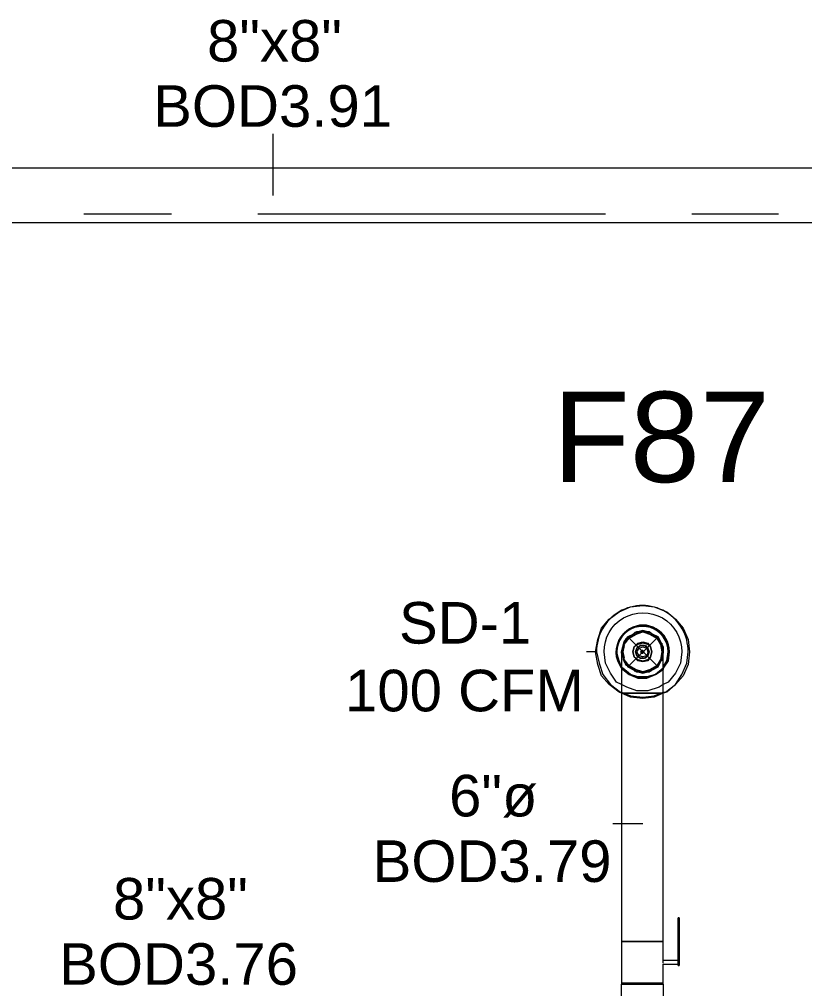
# Model space of a CAD drawing. Header units: metres. Extents: x -2 to 237, y -8 to 52.
# Drawn here: x 53.968 to 56.838, y 40.012 to 43.553 of the extents above; entities that cross this region are included whole.
import ezdxf

# ---------------------------------------------------------------- set-up
doc = ezdxf.new("R2010")
doc.units = ezdxf.units.M
doc.layers.add('HVAC - Ductos', color=5, linetype='Continuous', lineweight=0)
doc.layers.add('PDF3_Text', color=7, linetype='Continuous', lineweight=0)
doc.layers.add('PDF3_Geometry', color=7, linetype='Continuous', lineweight=0, true_color=0xaaaaaa)
doc.styles.add('PDF ArialUnicodeMS-Bold-Identity-H', font='arial.ttf')
doc.styles.add('PDF Helvetica', font='')
doc.styles.get('PDF Helvetica').set_extended_font_data('Helvetica')

msp = doc.modelspace()

# ---------------------------------------------------------------- linework, layer by layer
at = {"layer": 'HVAC - Ductos', "lineweight": 0}
for points in [[(54.8953, 42.9105), (54.8953, 43.135)], [(56.1695, 41.2421), (56.1695, 41.2375), (56.1695, 41.2192), (56.1695, 41.1871), (56.1695, 41.1505), (56.1695, 41.1092), (56.1695, 41.0908), (56.1603, 41.0954), (56.1237, 41.123), (56.0962, 41.1551), (56.0825, 41.1962), (56.0733, 41.2421), (56.0825, 41.288), (56.0962, 41.3292), (56.1237, 41.3613), (56.1603, 41.3888), (56.2016, 41.4071), (56.2475, 41.4117), (56.2887, 41.4071), (56.3345, 41.3888), (56.3666, 41.3613), (56.3941, 41.3292), (56.4124, 41.288), (56.417, 41.2421), (56.4124, 41.1962), (56.3941, 41.1551), (56.3666, 41.123), (56.3345, 41.0954), (56.3207, 41.0908), (56.3116, 41.0908), (56.3025, 41.0908), (56.2841, 41.0908), (56.2657, 41.0908), (56.2475, 41.0908), (56.2291, 41.0908), (56.2107, 41.0908), (56.1925, 41.0908), (56.1787, 41.0908), (56.1741, 41.0908), (56.1695, 41.0908), (56.1695, 40.1834), (56.1741, 40.1834), (56.1787, 40.1834), (56.1925, 40.1834), (56.2107, 40.1834), (56.2291, 40.1834), (56.2475, 40.1834), (56.2657, 40.1834), (56.2841, 40.1834), (56.3025, 40.1834), (56.3116, 40.1834), (56.3207, 40.1834), (56.3207, 41.0908), (56.3207, 41.1321), (56.3207, 41.1734), (56.3207, 41.2054), (56.3207, 41.2284), (56.3207, 41.2421), (56.3207, 41.2375), (56.3207, 41.2421), (56.3207, 41.2605), (56.3116, 41.2788), (56.3025, 41.2971), (56.2841, 41.3063), (56.2657, 41.3154), (56.2475, 41.32), (56.2291, 41.3154), (56.2475, 41.32), (56.2657, 41.3154), (56.2841, 41.3063), (56.3025, 41.2971), (56.3116, 41.2788), (56.3207, 41.2605), (56.3207, 41.2421)], [(56.1787, 41.265), (56.1741, 41.2421), (56.1787, 41.2696), (56.197, 41.2925), (56.2199, 41.3063), (56.2475, 41.3154), (56.2749, 41.3063), (56.2979, 41.2925), (56.3116, 41.2696), (56.3162, 41.2421), (56.3116, 41.2146), (56.2979, 41.1917), (56.2749, 41.178), (56.2475, 41.1688), (56.2199, 41.178), (56.197, 41.1917), (56.1787, 41.2146), (56.1741, 41.2421), (56.1787, 41.2192)], [(56.2795, 41.1734), (56.2749, 41.1734), (56.2703, 41.1734), (56.2475, 41.1688), (56.2291, 41.1688), (56.2107, 41.178), (56.1925, 41.1917), (56.1833, 41.2054), (56.1741, 41.2238), (56.1741, 41.2421), (56.1741, 41.2605), (56.1833, 41.2788), (56.1925, 41.2925), (56.2107, 41.3063), (56.2291, 41.3154)], [(56.1787, 41.2742), (56.1925, 41.2925), (56.2153, 41.3063)], [(56.2153, 41.1734), (56.2199, 41.1734), (56.2475, 41.1688), (56.2657, 41.1688), (56.2841, 41.178), (56.2979, 41.1917), (56.3116, 41.2054), (56.3162, 41.2238), (56.3207, 41.2421), (56.3162, 41.2605), (56.3116, 41.2788), (56.2979, 41.2925), (56.2841, 41.3063), (56.2657, 41.3154), (56.2475, 41.3154), (56.2291, 41.3154), (56.2245, 41.3154)], [(56.2153, 41.3109), (56.2199, 41.3154)], [(56.2199, 41.3109), (56.2475, 41.3154), (56.2703, 41.3109)], [(56.2703, 41.3154), (56.2749, 41.3109)], [(56.2795, 41.3063), (56.2979, 41.2925), (56.3116, 41.2742)], [(56.1741, 41.2696), (56.1787, 41.2742)], [(56.3162, 41.2742), (56.3162, 41.2696)], [(56.3162, 41.265), (56.3207, 41.2421), (56.3162, 41.2192)], [(56.0733, 41.2421), (56.0411, 41.2421)], [(56.1695, 41.2375), (56.1741, 41.2238), (56.1787, 41.2054), (56.1925, 41.1871), (56.2107, 41.178), (56.2291, 41.1688), (56.2475, 41.1642), (56.2657, 41.1688), (56.2841, 41.178), (56.3025, 41.1871), (56.3116, 41.2054), (56.3207, 41.2238), (56.3207, 41.2375)], [(56.2153, 41.178), (56.1925, 41.1917), (56.1787, 41.21), (56.1741, 41.2146)], [(56.3116, 41.21), (56.2979, 41.1917), (56.2795, 41.178)], [(56.3162, 41.2146), (56.3162, 41.21)], [(56.3207, 41.123), (56.307, 41.1138), (56.2657, 41.1), (56.2245, 41.1), (56.1879, 41.1138), (56.1695, 41.123)], [(56.1695, 41.0954), (56.2016, 41.0817), (56.2475, 41.0771), (56.2887, 41.0817), (56.3207, 41.0954)], [(56.3207, 41.0908), (56.2887, 41.0771), (56.2475, 41.0725), (56.2016, 41.0771), (56.1695, 41.0908)], [(56.1695, 41.0908), (56.1741, 41.0908), (56.1787, 41.0908), (56.1925, 41.0908), (56.2107, 41.0908), (56.2291, 41.0908), (56.2475, 41.0908), (56.2657, 41.0908), (56.2841, 41.0908), (56.3025, 41.0908), (56.3116, 41.0908), (56.3207, 41.0908)], [(56.2475, 40.6142), (56.1374, 40.6142)], [(56.3757, 40.1146), (56.3207, 40.1146), (56.3207, 40.1834), (56.3116, 40.1834), (56.3025, 40.1834), (56.2841, 40.1834), (56.2657, 40.1834), (56.2475, 40.1834), (56.2291, 40.1834), (56.2107, 40.1834), (56.1925, 40.1834), (56.1787, 40.1834), (56.1741, 40.1834), (56.1695, 40.1834), (56.1695, 40.0321), (56.1741, 40.0321), (56.1695, 40.0321), (56.1741, 40.0321), (56.1787, 40.0321), (56.1925, 40.0321), (56.2107, 40.0321), (56.2291, 40.0321), (56.2475, 40.0321), (56.2657, 40.0321), (56.2841, 40.0321), (56.3025, 40.0321), (56.3116, 40.0321), (56.3207, 40.0321), (56.3207, 40.1008), (56.3757, 40.1008), (56.3757, 40.1054), (56.3757, 40.1008), (56.3757, 40.0962), (56.3757, 40.1008), (56.3757, 40.1054), (56.3757, 40.2613), (56.3757, 40.2658), (56.3757, 40.2704), (56.3757, 40.2658), (56.3757, 40.2613)], [(56.3803, 40.2704), (56.3757, 40.2704)], [(56.3803, 40.2613), (56.3803, 40.2658), (56.3803, 40.2704), (56.3803, 40.2658), (56.3803, 40.2613), (56.3803, 40.1054), (56.3803, 40.1008), (56.3803, 40.0962), (56.3803, 40.1008), (56.3803, 40.1054)], [(56.3207, 40.1054), (56.3207, 40.11), (56.3207, 40.1146)], [(56.3757, 40.0962), (56.3803, 40.0962)], [(56.1695, 39.9221), (56.1695, 40.0275), (56.1741, 40.0275), (56.1787, 40.0275), (56.1925, 40.0275), (56.2107, 40.0275), (56.2291, 40.0275), (56.2475, 40.0275), (56.2657, 40.0275), (56.2841, 40.0275), (56.3025, 40.0275), (56.3116, 40.0275), (56.3207, 40.0275), (56.3207, 40.0321), (56.3116, 40.0321), (56.3025, 40.0321), (56.2841, 40.0321), (56.2657, 40.0321), (56.2475, 40.0321), (56.2291, 40.0321), (56.2107, 40.0321), (56.1925, 40.0321), (56.1787, 40.0321), (56.1741, 40.0321), (56.1695, 40.0321), (56.1695, 40.0275), (56.1741, 40.0275), (56.1695, 40.0275), (56.1741, 40.0275), (56.1787, 40.0275), (56.1925, 40.0275), (56.2107, 40.0275), (56.2291, 40.0275), (56.2475, 40.0275), (56.2657, 40.0275), (56.2841, 40.0275), (56.3025, 40.0275), (56.3116, 40.0275), (56.3207, 40.0275), (56.3207, 39.9221)]]:
    msp.add_lwpolyline(points, dxfattribs=at)
for points in [[(52.2782, 43.0113), (57.7645, 43.0113), (57.7645, 42.8096), (57.4116, 42.8096), (52.2782, 42.8096)], [(56.2245, 41.3154), (56.2107, 41.3063), (56.1925, 41.2971), (56.1787, 41.2788), (56.1741, 41.2605), (56.1695, 41.2421), (56.1695, 41.2375), (56.1695, 41.2421), (56.1741, 41.2605), (56.1787, 41.2788), (56.1925, 41.2971), (56.2107, 41.3063)], [(56.2153, 41.2605), (56.2107, 41.2421), (56.2153, 41.2605), (56.2291, 41.2742), (56.2475, 41.2788), (56.2657, 41.2742), (56.2749, 41.2605), (56.2795, 41.2421), (56.2749, 41.2605), (56.2657, 41.2696), (56.2475, 41.2742), (56.2291, 41.2696)], [(56.2245, 41.2559), (56.2199, 41.2421), (56.2245, 41.2559), (56.2383, 41.265), (56.2566, 41.265), (56.2657, 41.2559), (56.2703, 41.2421), (56.2657, 41.2559), (56.252, 41.265), (56.2383, 41.265)], [(56.2337, 41.2559), (56.2475, 41.2605), (56.2612, 41.2559), (56.2657, 41.2421), (56.2612, 41.2284), (56.2475, 41.2238), (56.2337, 41.2284), (56.2245, 41.2421)], [(56.2749, 41.2238), (56.2795, 41.2421), (56.2749, 41.2238), (56.2657, 41.21), (56.2475, 41.2054), (56.2291, 41.21), (56.2153, 41.2238), (56.2107, 41.2421), (56.2153, 41.2238), (56.2291, 41.2146), (56.2475, 41.21), (56.2657, 41.2146)], [(56.2657, 41.2284), (56.2703, 41.2421), (56.2657, 41.2284), (56.2566, 41.2192), (56.2383, 41.2192), (56.2245, 41.2284), (56.2199, 41.2421), (56.2245, 41.2284), (56.2383, 41.2192), (56.252, 41.2192)], [(56.2429, 41.2375), (56.2475, 41.2375), (56.252, 41.2421), (56.2475, 41.2375), (56.2429, 41.2375), (56.2383, 41.2421), (56.2429, 41.2467), (56.2475, 41.2467), (56.252, 41.2421), (56.2475, 41.2467), (56.2429, 41.2467), (56.2429, 41.2421)], [(56.3207, 41.1825), (56.3391, 41.21), (56.3437, 41.2421), (56.3391, 41.21)], [(56.1741, 41.1825), (56.2016, 41.1596), (56.2291, 41.1505), (56.2612, 41.1505), (56.2933, 41.1596), (56.2612, 41.1505), (56.2291, 41.1505), (56.2016, 41.1596), (56.1741, 41.1825), (56.1695, 41.1871)], [(56.2612, 41.1459), (56.2291, 41.1459), (56.197, 41.1596), (56.1741, 41.178), (56.1695, 41.1825), (56.1741, 41.178), (56.197, 41.1596), (56.2291, 41.1459), (56.2612, 41.1459), (56.2933, 41.1596), (56.3207, 41.178), (56.3207, 41.1825), (56.2933, 41.1596)], [(56.3207, 41.1825), (56.3207, 41.1871), (56.3207, 41.1825), (56.3207, 41.178), (56.2933, 41.1596)]]:
    msp.add_lwpolyline(points, close=True, dxfattribs=at)
for points in [[(56.3207, 41.0954), (56.3299, 41.0954), (56.3666, 41.123), (56.3895, 41.1596), (56.4079, 41.2008), (56.4124, 41.2421, 1.014026), (56.0779, 41.2421), (56.087, 41.2008), (56.1007, 41.1596), (56.1283, 41.123), (56.1649, 41.0954), (56.1695, 41.0954)], [(56.1695, 41.123), (56.1511, 41.1321), (56.1283, 41.1642), (56.1099, 41.2008), (56.1053, 41.2421, -1.008107), (56.3895, 41.2421), (56.3849, 41.2008), (56.3666, 41.1642), (56.3391, 41.1321), (56.3207, 41.123)]]:
    msp.add_lwpolyline(points, format="xyb", dxfattribs=at)
msp.add_lwpolyline([(56.3207, 41.1871), (56.3345, 41.21), (56.3391, 41.2421, 1.371525), (56.1695, 41.1871), (56.1603, 41.21), (56.1511, 41.2421), (56.1557, 41.21), (56.1695, 41.1825, -1.386089), (56.3437, 41.2421, 1.017908), (56.1511, 41.2421, -1.397461)], format="xyb", close=True, dxfattribs=at)
at = {"layer": 'PDF3_Geometry', "lineweight": 0}
for points in [[(54.5241, 42.8417), (54.2033, 42.8417)], [(56.1099, 42.8417), (54.8403, 42.8417)], [(56.7425, 42.8417), (56.4262, 42.8417)]]:
    msp.add_lwpolyline(points, dxfattribs=at)
at = {"layer": 'PDF3_Geometry', "color": 8, "lineweight": 0, "true_color": 0x808080}
msp.add_lwpolyline([(56.307, 41.288), (56.2703, 41.3154), (56.2245, 41.3154), (56.1833, 41.288), (56.1695, 41.2421), (56.1833, 41.1962), (56.2245, 41.1688), (56.2703, 41.1688), (56.307, 41.1962), (56.3207, 41.2421)], close=True, dxfattribs=at)
for points in [[(56.1925, 41.2971), (56.3025, 41.1871)], [(56.3025, 41.2971), (56.1925, 41.1871)]]:
    msp.add_lwpolyline(points, dxfattribs=at)

# ---------------------------------------------------------------- texts
at = {"layer": 'PDF3_Text', "lineweight": 0, "char_height": 0.15195, "attachment_point": 4, "style": 'PDF Helvetica'}
for s, insert in [('8"x8"', (54.6543, 43.4741)), ('BOD3.91', (54.4572, 43.2358)), ('SD-1', (55.3556, 41.3474)), ('100 CFM', (55.1585, 41.0999)), ('6"ø', (55.5389, 40.7149)), ('BOD3.79', (55.2593, 40.4765)), ('8"x8"', (54.3105, 40.339)), ('BOD3.76', (54.1134, 40.1007))]:
    msp.add_mtext(s, dxfattribs=dict(at, insert=insert))
at = {"layer": 'PDF3_Text', "color": 232, "lineweight": 70, "true_color": 0xe91e64, "insert": (55.9179, 42.0253), "char_height": 0.33001, "attachment_point": 4, "style": 'PDF ArialUnicodeMS-Bold-Identity-H'}
msp.add_mtext('F87', dxfattribs=at)

doc.saveas('drawing.dxf')
